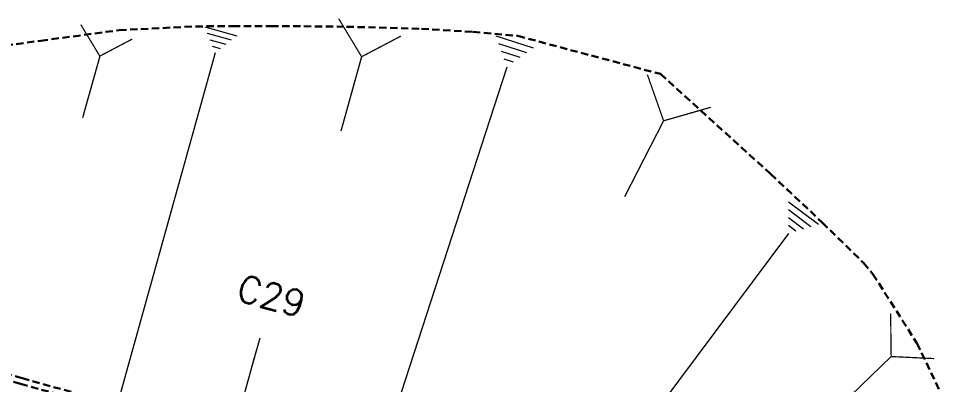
# Model space of a CAD drawing. Header units: metres. Extents: x 544752 to 548977, y 1840603 to 1844608.
# Drawn here: x 545321.3 to 545385, y 1844204.1 to 1844229.2 of the extents above; entities that cross this region are included whole.
import ezdxf

# ---------------------------------------------------------------- set-up
doc = ezdxf.new("R2010")
doc.units = ezdxf.units.M
doc.header["$MEASUREMENT"] = 0
doc.linetypes.add('Anordnung Grundriss$0$GESTRICHELT', pattern=[0.75, 0.5, -0.25])
doc.linetypes.add('HIDDEN', pattern=[0.375, 0.25, -0.125])
for name, color, linetype, lineweight in [('C-ROAD-CORR', 5, 'Continuous', 0), ('C-ROAD-SAMP', 150, 'HIDDEN', 0), ('C-ROAD-SAMP-TEXT', 11, 'Continuous', 0)]:
    doc.layers.add(name, color=color, linetype=linetype, lineweight=lineweight)

msp = doc.modelspace()

# ---------------------------------------------------------------- linework, layer by layer
at = {"layer": 'C-ROAD-CORR', "color": 160, "linetype": 'Continuous'}
for p, q in [((545336.3772131684, 1844228.04357006, 781.5385350665164), (545334.1696381201, 1844228.659606887, 781.5385350665164)), ((545335.9985934829, 1844227.752645488, 781.1565487023927), (545334.3429121966, 1844228.214673109, 781.1565487023927)), ((545356.7604487757, 1844227.21199707, 784.6858335487781), (545354.1876776412, 1844228.046328613, 784.6858335487781)), ((545335.6199737974, 1844227.461720917, 780.774562338269), (545334.5161862732, 1844227.769739331, 780.774562338269)), ((545335.2413541118, 1844227.170796346, 780.3925759741453), (545334.6894603497, 1844227.324805552, 780.3925759741453)), ((545356.2997971268, 1844226.887493324, 784.235044730553), (545354.3702187759, 1844227.513241981, 784.235044730553)), ((545326.9289744352, 1844226.663431693, 778.5520091412199), (545325.748718898, 1844222.433972416, 774.1609581378221)), ((545334.8627344263, 1844226.879871774, 780.0105896100216), (545328.1160348161, 1844202.702996206, 754.9100065913393)), ((545344.9405122291, 1844226.621817032, 781.4673335048736), (545343.5112800015, 1844221.500146923, 776.1499836512749)), ((545355.8391454779, 1844226.562989578, 783.7842559123279), (545354.5527599107, 1844226.980155349, 783.7842559123279)), ((545355.378493829, 1844226.238485831, 783.3334670941028), (545354.7353010454, 1844226.447068717, 783.3334670941028)), ((545354.9178421801, 1844225.913982085, 782.8826782758778), (545345.7803195175, 1844197.737228187, 753.2606911034452)), ((545365.7135346218, 1844222.218341285, 783.4099711583368), (545363.0195892527, 1844217.002498692, 777.5318149180475)), ((545376.3701057474, 1844215.081452222, 782.8416760369892), (545374.295150754, 1844216.630958427, 782.8416760369892)), ((545375.852485339, 1844214.929314665, 782.4098543104394), (545374.2962690942, 1844216.091444319, 782.4098543104394)), ((545375.3348649308, 1844214.777177109, 781.9780325838897), (545374.2973874343, 1844215.551930211, 781.9780325838897)), ((545374.8172445226, 1844214.625039553, 781.5462108573399), (545374.2985057743, 1844215.012416104, 781.5462108573399)), ((545374.2996241144, 1844214.472901996, 781.1143891307902), (545357.3253408507, 1844191.742516207, 752.7316787525621)), ((545381.365858727, 1844206.015168983, 779.2578371764009), (545377.6611257155, 1844202.440602744, 774.1082795109261))]:
    msp.add_line(p, q, dxfattribs=at)
at = {"layer": 'C-ROAD-CORR', "color": 5, "linetype": 'Anordnung Grundriss$0$GESTRICHELT', "lineweight": 30, "extrusion": (0.1900608062486213, 0.6810850827422923, -0.7071067811823396), "const_width": 0.1, "elevation": 1359171.359542359}
msp.add_lwpolyline([(-29570.54435225175, 1360279.487020599), (-29572.76869687438, 1360276.521227769), (-29574.99304149731, 1360279.4870206)], dxfattribs=at)
at = {"layer": 'C-ROAD-CORR', "color": 5, "linetype": 'Anordnung Grundriss$0$GESTRICHELT', "lineweight": 30, "extrusion": (0.1900608062441743, 0.6810850827341631, -0.7071067811913647), "const_width": 0.1, "elevation": 1359170.026026291}
msp.add_lwpolyline([(-29553.57195133303, 1360273.513997671), (-29555.40880821779, 1360271.064855158), (-29557.2456651025, 1360273.513997671)], dxfattribs=at)
at = {"layer": 'C-ROAD-CORR', "color": 5, "linetype": 'Anordnung Grundriss$0$GESTRICHELT', "lineweight": 30, "extrusion": (0.3247023587061802, 0.6286676827620437, -0.7066437029375169), "const_width": 0.1, "elevation": 1335930.850322125}
msp.add_lwpolyline([(361761.2427362303, 1335293.245169623), (361758.7876476795, 1335289.971718222), (361756.3325591282, 1335293.245169623)], dxfattribs=at)
at = {"layer": 'C-ROAD-CORR', "color": 5, "linetype": 'Anordnung Grundriss$0$GESTRICHELT', "lineweight": 30, "extrusion": (-0.5089333050968707, -0.4910517990906544, 0.7070042585253693), "const_width": 0.1, "elevation": -1182612.484097891}
msp.add_lwpolyline([(-948472.9556586335, 1183374.375675797), (-948470.8022522083, 1183371.504467231), (-948468.648845784, 1183374.375675797)], dxfattribs=at)
at = {"layer": 'C-ROAD-CORR', "color": 1, "linetype": 'Anordnung Grundriss$0$GESTRICHELT', "lineweight": 30}
msp.add_polyline3d([(545316.7718918012, 1844205.868646169, 756.2803700648469), (545321.587890607, 1844204.52471332, 755.6986012310829), (545326.4038894128, 1844203.180780471, 755.116832397319), (545328.7781929399, 1844202.518217079, 754.8300184154756), (545331.2198882184, 1844201.836847622, 754.5448558381944), (545336.0358870242, 1844200.492914773, 754.039811037302), (545340.85188583, 1844199.148981924, 753.610957187584), (545344.1981486939, 1844198.215187551, 753.3578412492203), (545345.819353631, 1844197.725436337, 753.2582942890405), (545350.9604273973, 1844195.646847699, 752.9818223416713), (545355.763357566, 1844192.875019422, 752.7815413454765), (545357.9780510922, 1844191.269273981, 752.7108425340309), (545359.7098652824, 1844189.840499137, 752.6604211593818), (545360.1352250644, 1844189.463576213, 752.6472435879415), (545362.4019545419, 1844187.257200039, 752.5586915323081), (545363.9914503011, 1844185.478516976, 752.4748921619788), (545367.2574294701, 1844180.996937984, 752.2233112571363), (545369.8699778599, 1844176.105541342, 751.8925008734142), (545371.7785522473, 1844170.898957625, 751.4824610108125), (545372.3918463934, 1844168.504650919, 751.2743175777292), (545372.9963115931, 1844165.798423409, 750.9931916693309), (545373.9746410248, 1844161.418382965, 750.4865517792424), (545374.0862578675, 1844160.918667563, 750.4251082868451), (545375.1762041419, 1844156.038911717, 749.8251082868495)], dxfattribs=at)
at = {"layer": 'C-ROAD-CORR', "color": 92, "linetype": 'Anordnung Grundriss$0$GESTRICHELT', "lineweight": 30}
msp.add_polyline3d([(545316.6643771733, 1844205.483366265, 755.8803700648469), (545321.4803759791, 1844204.139433416, 755.2986012310829), (545326.2963747849, 1844202.795500567, 754.716832397319), (545328.6706783121, 1844202.132937175, 754.4300184154756), (545331.1123735906, 1844201.451567718, 754.1448558381944), (545335.9283723964, 1844200.107634868, 753.639811037302), (545340.7443712022, 1844198.76370202, 753.210957187584), (545344.090634066, 1844197.829907647, 752.9578412492203), (545345.6955735419, 1844197.34507008, 752.8582942890405), (545350.7850671939, 1844195.287335809, 752.5818223416713), (545355.5398098247, 1844192.543317135, 752.3815413454765), (545357.732283451, 1844190.953682051, 752.3108425340309), (545359.4467224432, 1844189.539242027, 752.2604211593818), (545359.8678146137, 1844189.16610075, 752.2472435879415), (545362.1118021172, 1844186.981861028, 752.1586915323081), (545363.6853505519, 1844185.221023397, 752.0748921619788), (545366.9185623288, 1844180.784407843, 751.8233112571363), (545369.5048991624, 1844175.942086319, 751.4925008734142), (545371.3943249265, 1844170.787739974, 751.0824610108125), (545372.0014659256, 1844168.417455217, 750.8743175777292), (545372.6059311253, 1844165.711227707, 750.593191669331), (545373.5842605571, 1844161.331187263, 750.0865517792424), (545373.6958773998, 1844160.831471861, 750.0251082868451), (545374.7858236742, 1844155.951716015, 749.4251082868495)], dxfattribs=at)
at = {"layer": 'C-ROAD-SAMP', "color": 1, "linetype": 'Continuous', "lineweight": 13}
msp.add_lwpolyline([(545337.6620457716, 1844206.320273328), (545334.9741800734, 1844196.688275716), (545332.2863143751, 1844187.056278104)], dxfattribs=at)
at = {"layer": 'C-ROAD-SAMP-TEXT', "color": 4, "linetype": 'Continuous', "lineweight": 9}
msp.add_line((545337.9308323414, 1844207.283473089), (545337.3932592018, 1844205.357073567), dxfattribs=at)

# ---------------------------------------------------------------- texts
at = {"layer": 'C-ROAD-SAMP-TEXT', "color": 1, "linetype": 'Continuous', "lineweight": 13, "insert": (545338.7371920509, 1844210.173072372), "char_height": 1.8, "width": 4.674857142857143, "attachment_point": 5, "rotation": 344.4079265545697, "bg_fill": 3, "box_fill_scale": 1.416666666666667, "bg_fill_color": 256, "bg_fill_true_color": 13158600, "bg_fill_transparency": 0}
msp.add_mtext('{\\Fsimplex.shx|c0;C29}', dxfattribs=at)

# ---------------------------------------------------------------- next in the draw order: linework, layer by layer
at = {"layer": 'C-ROAD-CORR', "color": 1, "linetype": 'Anordnung Grundriss$0$GESTRICHELT', "lineweight": 30}
msp.add_polyline3d([(545317.4711798854, 1844226.976672956, 777.3813445035288), (545322.8699509266, 1844227.721111109, 778.9677354697301), (545328.2640540542, 1844228.448821738, 780.5367598178328), (545333.527689606, 1844228.709000312, 781.6203894684425), (545336.0909553348, 1844228.723585141, 782.0365949934103), (545338.7256930209, 1844228.733985369, 782.4696320181883), (545343.9030720408, 1844228.685062669, 783.3090748317627), (545349.0552320514, 1844228.54576736, 784.1308831900468), (545352.6008895574, 1844228.326505978, 784.6195998599151), (545355.6880915057, 1844228.051273991, 785.1494908276144), (545365.4909259718, 1844225.43631478, 786.1261693382316), (545373.0778513647, 1844218.566431756, 783.7628318799798), (545376.6317960352, 1844215.222677061, 783.0708115640499), (545379.4636656225, 1844212.455489609, 782.6879155927307), (545380.1131069514, 1844211.687575463, 782.5307157315669), (545383.1384080981, 1844206.934976652, 781.1456710606229), (545384.9674438601, 1844203.123692038, 779.8855563046793)], dxfattribs=at)
at = {"layer": 'C-ROAD-CORR', "color": 11, "linetype": 'Anordnung Grundriss$0$GESTRICHELT', "lineweight": 30}
msp.add_polyline3d([(545317.4711798854, 1844226.976672956, 777.3813445035288), (545322.8699509266, 1844227.721111109, 778.9677354697301), (545328.2640540542, 1844228.448821738, 780.5367598178328), (545333.527689606, 1844228.709000312, 781.6203894684425), (545336.0909553348, 1844228.723585141, 782.0365949934103), (545338.7256930209, 1844228.733985369, 782.4696320181883), (545343.9030720408, 1844228.685062669, 783.3090748317627), (545349.0552320514, 1844228.54576736, 784.1308831900468), (545352.6008895574, 1844228.326505978, 784.6195998599151), (545355.6880915057, 1844228.051273991, 785.1494908276144), (545365.4909259718, 1844225.43631478, 786.1261693382316), (545373.0778513647, 1844218.566431756, 783.7628318799798), (545376.6317960352, 1844215.222677061, 783.0708115640499), (545379.4636656225, 1844212.455489609, 782.6879155927307), (545380.1131069514, 1844211.687575463, 782.5307157315669), (545383.1384080981, 1844206.934976652, 781.1456710606229), (545384.9674438601, 1844203.123692038, 779.8855563046793)], dxfattribs=at)

doc.saveas('drawing.dxf')
